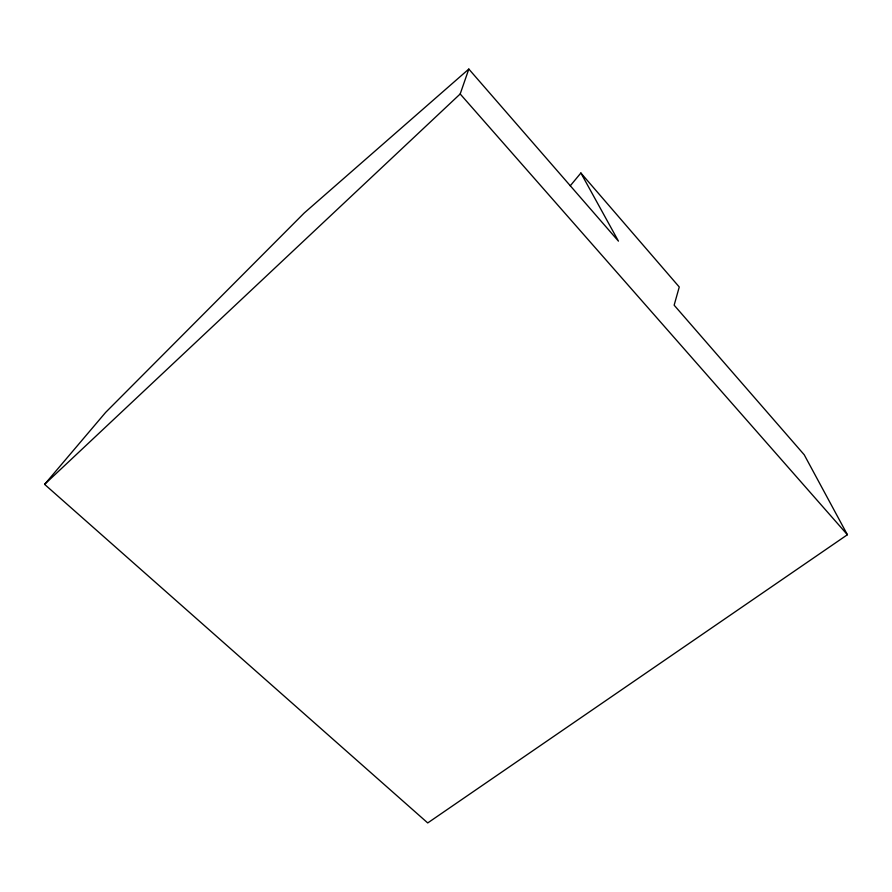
<?xml version="1.0" encoding="UTF-8"?>
<svg xmlns="http://www.w3.org/2000/svg" width="892" height="892" viewBox="0 0 892 892"><rect width="100%" height="100%" fill="white"/><g stroke="black" fill="none" stroke-linecap="round" stroke-linejoin="round"><path stroke-width="1.34" d="M580.882 173.003L679.258 286.99L674.14 305.187L804.227 454.786L847.4 534.732L427.725 822.937L44.6 484.367L460.183 93.972L468.824 69.063L618.435 241.13L580.882 173.003L570.244 185.815M44.6 484.367L105.657 412.383L304.205 213.021L468.824 69.063M460.183 93.972L847.4 534.732"/></g></svg>
